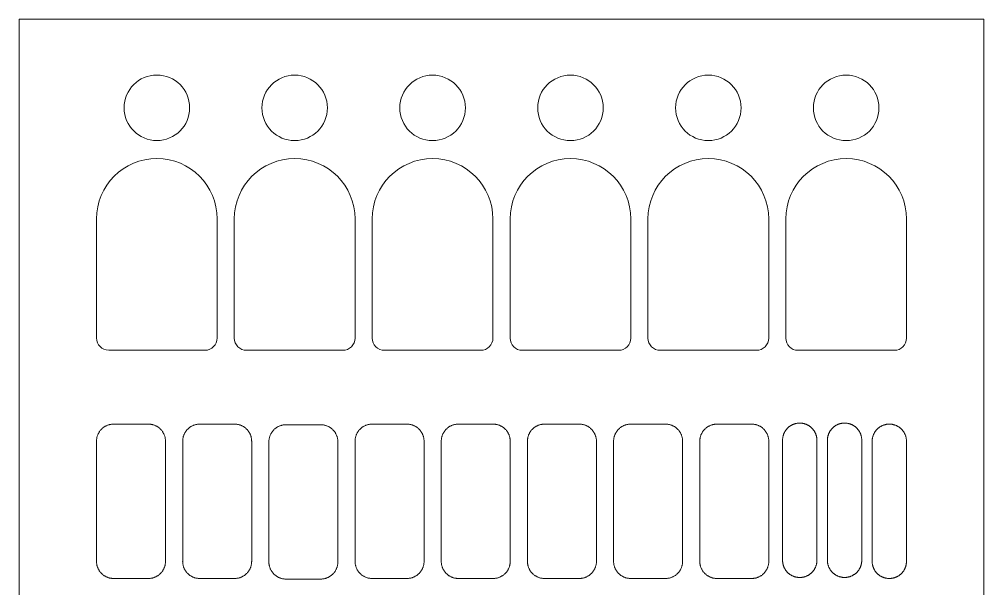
# Model space of a CAD drawing. Header units: metres. Extents: x -2538 to 7610, y -1082 to -498.
# Drawn here: x -1045 to -483, y -852 to -520 of the extents above; entities that cross this region are included whole.
import ezdxf

# ---------------------------------------------------------------- set-up
doc = ezdxf.new("R2010")
doc.units = ezdxf.units.M
doc.linetypes.add('AUSGEZOGEN', pattern=[0])
doc.layers.add('Standard', color=7, linetype='AUSGEZOGEN', lineweight=25)

# ---------------------------------------------------------------- blocks, each defined once
blk = doc.blocks.new('COMPLEXOBJECT_34')
at = {"layer": 'Standard', "color": 7, "linetype": 'AUSGEZOGEN', "lineweight": 13}
for p, q in [((-1000.21, -636.22), (-1000.21, -705.65)), ((-929.88, -636.22), (-929.88, -705.66)), ((-993.06, -712.8), (-937.03, -712.81))]:
    blk.add_line(p, q, dxfattribs=at)
blk.add_circle((-965.05, -571.47), 19.1, dxfattribs=at)
for centre, radius, start, end in [((-965.05, -636.22), 35.17, 0, 180), ((-993.06, -705.65), 7.16, 180, 269.9734), ((-937.04, -705.66), 7.16, 270.0266, 0)]:
    blk.add_arc(centre, radius, start, end, dxfattribs=at)
blk = doc.blocks.new('COMPLEXOBJECT_35')
at = {"layer": 'Standard', "color": 7, "linetype": 'AUSGEZOGEN', "lineweight": 13}
for p, q in [((-919.91, -636.26), (-919.91, -705.69)), ((-849.57, -636.26), (-849.57, -705.7)), ((-912.75, -712.85), (-856.73, -712.86))]:
    blk.add_line(p, q, dxfattribs=at)
blk.add_circle((-884.74, -571.51), 19.1, dxfattribs=at)
for centre, radius, start, end in [((-884.74, -636.26), 35.17, 0, 180), ((-912.75, -705.69), 7.16, 180, 269.9734), ((-856.73, -705.7), 7.16, 270.0266, 0)]:
    blk.add_arc(centre, radius, start, end, dxfattribs=at)
blk = doc.blocks.new('COMPLEXOBJECT_36')
at = {"layer": 'Standard', "color": 7, "linetype": 'AUSGEZOGEN', "lineweight": 13}
for p, q in [((-839.55, -636.26), (-839.55, -705.69)), ((-769.21, -636.26), (-769.21, -705.7)), ((-832.39, -712.85), (-776.37, -712.86))]:
    blk.add_line(p, q, dxfattribs=at)
blk.add_circle((-804.38, -571.51), 19.1, dxfattribs=at)
for centre, radius, start, end in [((-804.38, -636.26), 35.17, 0, 180), ((-832.39, -705.69), 7.16, 180, 269.9734), ((-776.37, -705.7), 7.16, 270.0266, 0)]:
    blk.add_arc(centre, radius, start, end, dxfattribs=at)
blk = doc.blocks.new('COMPLEXOBJECT_37')
at = {"layer": 'Standard', "color": 7, "linetype": 'AUSGEZOGEN', "lineweight": 13}
for p, q in [((-759.19, -636.26), (-759.19, -705.69)), ((-688.86, -636.26), (-688.86, -705.7)), ((-752.04, -712.85), (-696.01, -712.86))]:
    blk.add_line(p, q, dxfattribs=at)
blk.add_circle((-724.02, -571.51), 19.1, dxfattribs=at)
for centre, radius, start, end in [((-724.02, -636.26), 35.17, 0, 180), ((-752.03, -705.69), 7.16, 180, 269.9734), ((-696.01, -705.7), 7.16, 270.0266, 0)]:
    blk.add_arc(centre, radius, start, end, dxfattribs=at)
blk = doc.blocks.new('COMPLEXOBJECT_38')
at = {"layer": 'Standard', "color": 7, "linetype": 'AUSGEZOGEN', "lineweight": 13}
for p, q in [((-678.86, -636.26), (-678.86, -705.69)), ((-608.52, -636.26), (-608.52, -705.7)), ((-671.7, -712.85), (-615.67, -712.86))]:
    blk.add_line(p, q, dxfattribs=at)
blk.add_circle((-643.69, -571.51), 19.1, dxfattribs=at)
for centre, radius, start, end in [((-643.69, -636.26), 35.17, 0, 180), ((-671.7, -705.69), 7.16, 180, 269.9734), ((-615.68, -705.7), 7.16, 270.0266, 0)]:
    blk.add_arc(centre, radius, start, end, dxfattribs=at)
blk = doc.blocks.new('COMPLEXOBJECT_39')
at = {"layer": 'Standard', "color": 7, "linetype": 'AUSGEZOGEN', "lineweight": 13}
for p, q in [((-598.52, -636.26), (-598.52, -705.69)), ((-528.19, -636.26), (-528.19, -705.7)), ((-591.37, -712.85), (-535.34, -712.86))]:
    blk.add_line(p, q, dxfattribs=at)
blk.add_circle((-563.36, -571.51), 19.1, dxfattribs=at)
for centre, radius, start, end in [((-563.36, -636.26), 35.17, 0, 180), ((-591.37, -705.69), 7.16, 180, 269.9734), ((-535.34, -705.7), 7.16, 270.0266, 0)]:
    blk.add_arc(centre, radius, start, end, dxfattribs=at)

msp = doc.modelspace()

# ---------------------------------------------------------------- linework, layer by layer
at = {"layer": 'Standard', "color": 7, "linetype": 'AUSGEZOGEN', "lineweight": 13}
for points in [[(-1045.21, -1081.87), (-483.21, -1081.87), (-483.21, -519.87), (-1045.21, -519.87), (-1045.21, -1081.87)], [(-1000.21, -835.87), (-1000.21, -765.87), (-1000.21, -765.53), (-1000.19, -765.19), (-1000.16, -764.85), (-1000.12, -764.51), (-1000.07, -764.17), (-1000, -763.84), (-999.93, -763.51), (-999.84, -763.18), (-999.74, -762.85), (-999.64, -762.52), (-999.52, -762.2), (-999.38, -761.89), (-999.24, -761.58), (-999.09, -761.27), (-998.93, -760.97), (-998.76, -760.68), (-998.57, -760.39), (-998.38, -760.11), (-998.18, -759.83), (-997.97, -759.56), (-997.75, -759.3), (-997.52, -759.05), (-997.28, -758.8), (-997.04, -758.57), (-996.78, -758.34), (-996.52, -758.12), (-996.26, -757.91), (-995.98, -757.7), (-995.7, -757.51), (-995.41, -757.33), (-995.11, -757.16), (-994.81, -756.99), (-994.51, -756.84), (-994.2, -756.7), (-993.88, -756.57), (-993.56, -756.45), (-993.24, -756.34), (-992.91, -756.24), (-992.58, -756.16), (-992.25, -756.08), (-991.91, -756.02), (-991.57, -755.97), (-991.24, -755.93), (-990.9, -755.9), (-990.55, -755.88), (-990.21, -755.87), (-970.01, -755.87), (-969.67, -755.88), (-969.33, -755.9), (-968.99, -755.93), (-968.65, -755.97), (-968.31, -756.02), (-967.98, -756.08), (-967.65, -756.16), (-967.31, -756.24), (-966.99, -756.34), (-966.66, -756.45), (-966.34, -756.57), (-966.03, -756.7), (-965.72, -756.84), (-965.41, -756.99), (-965.11, -757.16), (-964.82, -757.33), (-964.53, -757.51), (-964.25, -757.7), (-963.97, -757.91), (-963.7, -758.12), (-963.44, -758.34), (-963.19, -758.57), (-962.94, -758.8), (-962.7, -759.05), (-962.48, -759.3), (-962.26, -759.56), (-962.04, -759.83), (-961.84, -760.11), (-961.65, -760.39), (-961.47, -760.68), (-961.3, -760.97), (-961.13, -761.27), (-960.98, -761.58), (-960.84, -761.89), (-960.71, -762.2), (-960.59, -762.52), (-960.48, -762.85), (-960.38, -763.18), (-960.3, -763.51), (-960.22, -763.84), (-960.16, -764.17), (-960.11, -764.51), (-960.07, -764.85), (-960.04, -765.19), (-960.02, -765.53), (-960.01, -765.87), (-960.01, -835.87), (-960.02, -836.21), (-960.04, -836.56), (-960.07, -836.9), (-960.11, -837.24), (-960.16, -837.57), (-960.22, -837.91), (-960.3, -838.24), (-960.38, -838.57), (-960.48, -838.9), (-960.59, -839.22), (-960.71, -839.54), (-960.84, -839.86), (-960.98, -840.17), (-961.13, -840.47), (-961.3, -840.77), (-961.47, -841.07), (-961.65, -841.36), (-961.84, -841.64), (-962.04, -841.92), (-962.26, -842.18), (-962.48, -842.45), (-962.7, -842.7), (-962.94, -842.94), (-963.19, -843.18), (-963.44, -843.41), (-963.7, -843.63), (-963.97, -843.84), (-964.25, -844.04), (-964.53, -844.24), (-964.82, -844.42), (-965.11, -844.59), (-965.41, -844.75), (-965.72, -844.9), (-966.03, -845.05), (-966.34, -845.18), (-966.66, -845.3), (-966.99, -845.4), (-967.31, -845.5), (-967.65, -845.59), (-967.98, -845.66), (-968.31, -845.73), (-968.65, -845.78), (-968.99, -845.82), (-969.33, -845.85), (-969.67, -845.87), (-970.01, -845.87), (-990.21, -845.87), (-990.55, -845.87), (-990.9, -845.85), (-991.24, -845.82), (-991.57, -845.78), (-991.91, -845.73), (-992.25, -845.66), (-992.58, -845.59), (-992.91, -845.5), (-993.24, -845.4), (-993.56, -845.3), (-993.88, -845.18), (-994.2, -845.05), (-994.51, -844.9), (-994.81, -844.75), (-995.11, -844.59), (-995.41, -844.42), (-995.7, -844.24), (-995.98, -844.04), (-996.26, -843.84), (-996.52, -843.63), (-996.78, -843.41), (-997.04, -843.18), (-997.28, -842.94), (-997.52, -842.7), (-997.75, -842.45), (-997.97, -842.18), (-998.18, -841.92), (-998.38, -841.64), (-998.57, -841.36), (-998.76, -841.07), (-998.93, -840.77), (-999.09, -840.47), (-999.24, -840.17), (-999.38, -839.86), (-999.52, -839.54), (-999.64, -839.22), (-999.74, -838.9), (-999.84, -838.57), (-999.93, -838.24), (-1000, -837.91), (-1000.07, -837.57), (-1000.12, -837.24), (-1000.16, -836.9), (-1000.19, -836.56), (-1000.21, -836.21), (-1000.21, -835.87)], [(-949.99, -835.87), (-949.99, -765.87), (-949.98, -765.53), (-949.97, -765.19), (-949.94, -764.85), (-949.9, -764.51), (-949.84, -764.17), (-949.78, -763.84), (-949.71, -763.51), (-949.62, -763.18), (-949.52, -762.85), (-949.41, -762.52), (-949.29, -762.2), (-949.16, -761.89), (-949.02, -761.58), (-948.87, -761.27), (-948.71, -760.97), (-948.53, -760.68), (-948.35, -760.39), (-948.16, -760.11), (-947.96, -759.83), (-947.75, -759.56), (-947.53, -759.3), (-947.3, -759.05), (-947.06, -758.8), (-946.81, -758.57), (-946.56, -758.34), (-946.3, -758.12), (-946.03, -757.91), (-945.76, -757.7), (-945.47, -757.51), (-945.19, -757.33), (-944.89, -757.16), (-944.59, -756.99), (-944.28, -756.84), (-943.97, -756.7), (-943.66, -756.57), (-943.34, -756.45), (-943.01, -756.34), (-942.69, -756.24), (-942.36, -756.16), (-942.02, -756.08), (-941.69, -756.02), (-941.35, -755.97), (-941.01, -755.93), (-940.67, -755.9), (-940.33, -755.88), (-939.99, -755.87), (-919.79, -755.87), (-919.45, -755.88), (-919.11, -755.9), (-918.77, -755.93), (-918.43, -755.97), (-918.09, -756.02), (-917.75, -756.08), (-917.42, -756.16), (-917.09, -756.24), (-916.76, -756.34), (-916.44, -756.45), (-916.12, -756.57), (-915.81, -756.7), (-915.49, -756.84), (-915.19, -756.99), (-914.89, -757.16), (-914.59, -757.33), (-914.3, -757.51), (-914.02, -757.7), (-913.75, -757.91), (-913.48, -758.12), (-913.22, -758.34), (-912.96, -758.57), (-912.72, -758.8), (-912.48, -759.05), (-912.25, -759.3), (-912.03, -759.56), (-911.82, -759.83), (-911.62, -760.11), (-911.43, -760.39), (-911.25, -760.68), (-911.07, -760.97), (-910.91, -761.27), (-910.76, -761.58), (-910.62, -761.89), (-910.49, -762.2), (-910.37, -762.52), (-910.26, -762.85), (-910.16, -763.18), (-910.07, -763.51), (-910, -763.84), (-909.93, -764.17), (-909.88, -764.51), (-909.84, -764.85), (-909.81, -765.19), (-909.8, -765.53), (-909.79, -765.87), (-909.79, -835.87), (-909.8, -836.21), (-909.81, -836.56), (-909.84, -836.9), (-909.88, -837.24), (-909.93, -837.57), (-910, -837.91), (-910.07, -838.24), (-910.16, -838.57), (-910.26, -838.9), (-910.37, -839.22), (-910.49, -839.54), (-910.62, -839.86), (-910.76, -840.17), (-910.91, -840.47), (-911.07, -840.77), (-911.25, -841.07), (-911.43, -841.36), (-911.62, -841.64), (-911.82, -841.92), (-912.03, -842.18), (-912.25, -842.45), (-912.48, -842.7), (-912.72, -842.94), (-912.96, -843.18), (-913.22, -843.41), (-913.48, -843.63), (-913.75, -843.84), (-914.02, -844.04), (-914.3, -844.24), (-914.59, -844.42), (-914.89, -844.59), (-915.19, -844.75), (-915.49, -844.9), (-915.81, -845.05), (-916.12, -845.18), (-916.44, -845.3), (-916.76, -845.4), (-917.09, -845.5), (-917.42, -845.59), (-917.75, -845.66), (-918.09, -845.73), (-918.43, -845.78), (-918.77, -845.82), (-919.11, -845.85), (-919.45, -845.87), (-919.79, -845.87), (-939.99, -845.87), (-940.33, -845.87), (-940.67, -845.85), (-941.01, -845.82), (-941.35, -845.78), (-941.69, -845.73), (-942.02, -845.66), (-942.36, -845.59), (-942.69, -845.5), (-943.01, -845.4), (-943.34, -845.3), (-943.66, -845.18), (-943.97, -845.05), (-944.28, -844.9), (-944.59, -844.75), (-944.89, -844.59), (-945.19, -844.42), (-945.47, -844.24), (-945.76, -844.04), (-946.03, -843.84), (-946.3, -843.63), (-946.56, -843.41), (-946.81, -843.18), (-947.06, -842.94), (-947.3, -842.7), (-947.53, -842.45), (-947.75, -842.18), (-947.96, -841.92), (-948.16, -841.64), (-948.35, -841.36), (-948.53, -841.07), (-948.71, -840.77), (-948.87, -840.47), (-949.02, -840.17), (-949.16, -839.86), (-949.29, -839.54), (-949.41, -839.22), (-949.52, -838.9), (-949.62, -838.57), (-949.71, -838.24), (-949.78, -837.91), (-949.84, -837.57), (-949.9, -837.24), (-949.94, -836.9), (-949.97, -836.56), (-949.98, -836.21), (-949.99, -835.87)], [(-899.77, -836.21), (-899.77, -766.21), (-899.77, -765.87), (-899.75, -765.53), (-899.72, -765.19), (-899.68, -764.85), (-899.63, -764.52), (-899.56, -764.18), (-899.49, -763.85), (-899.4, -763.52), (-899.3, -763.19), (-899.19, -762.87), (-899.07, -762.55), (-898.94, -762.23), (-898.8, -761.92), (-898.65, -761.61), (-898.49, -761.31), (-898.32, -761.02), (-898.13, -760.73), (-897.94, -760.45), (-897.74, -760.17), (-897.53, -759.9), (-897.31, -759.64), (-897.08, -759.39), (-896.84, -759.14), (-896.6, -758.91), (-896.34, -758.68), (-896.08, -758.46), (-895.81, -758.25), (-895.54, -758.05), (-895.26, -757.85), (-894.97, -757.67), (-894.67, -757.5), (-894.37, -757.34), (-894.07, -757.18), (-893.76, -757.04), (-893.44, -756.91), (-893.12, -756.79), (-892.8, -756.68), (-892.47, -756.59), (-892.14, -756.5), (-891.81, -756.42), (-891.47, -756.36), (-891.13, -756.31), (-890.79, -756.27), (-890.45, -756.24), (-890.11, -756.22), (-889.77, -756.21), (-869.57, -756.21), (-869.23, -756.22), (-868.89, -756.24), (-868.55, -756.27), (-868.21, -756.31), (-867.87, -756.36), (-867.54, -756.42), (-867.2, -756.5), (-866.87, -756.59), (-866.55, -756.68), (-866.22, -756.79), (-865.9, -756.91), (-865.59, -757.04), (-865.28, -757.18), (-864.97, -757.34), (-864.67, -757.5), (-864.38, -757.67), (-864.09, -757.85), (-863.81, -758.05), (-863.53, -758.25), (-863.26, -758.46), (-863, -758.68), (-862.75, -758.91), (-862.5, -759.14), (-862.26, -759.39), (-862.03, -759.64), (-861.81, -759.9), (-861.6, -760.17), (-861.4, -760.45), (-861.21, -760.73), (-861.03, -761.02), (-860.86, -761.31), (-860.69, -761.61), (-860.54, -761.92), (-860.4, -762.23), (-860.27, -762.55), (-860.15, -762.87), (-860.04, -763.19), (-859.94, -763.52), (-859.86, -763.85), (-859.78, -764.18), (-859.72, -764.52), (-859.67, -764.85), (-859.62, -765.19), (-859.6, -765.53), (-859.58, -765.87), (-859.57, -766.21), (-859.57, -836.21), (-859.58, -836.56), (-859.6, -836.9), (-859.62, -837.24), (-859.67, -837.58), (-859.72, -837.91), (-859.78, -838.25), (-859.86, -838.58), (-859.94, -838.91), (-860.04, -839.24), (-860.15, -839.56), (-860.27, -839.88), (-860.4, -840.2), (-860.54, -840.51), (-860.69, -840.82), (-860.86, -841.12), (-861.03, -841.41), (-861.21, -841.7), (-861.4, -841.98), (-861.6, -842.26), (-861.81, -842.53), (-862.03, -842.79), (-862.26, -843.04), (-862.5, -843.29), (-862.75, -843.52), (-863, -843.75), (-863.26, -843.97), (-863.53, -844.18), (-863.81, -844.38), (-864.09, -844.58), (-864.38, -844.76), (-864.67, -844.93), (-864.97, -845.09), (-865.28, -845.25), (-865.59, -845.39), (-865.9, -845.52), (-866.22, -845.64), (-866.55, -845.75), (-866.87, -845.84), (-867.2, -845.93), (-867.54, -846.01), (-867.87, -846.07), (-868.21, -846.12), (-868.55, -846.16), (-868.89, -846.19), (-869.23, -846.21), (-869.57, -846.21), (-889.77, -846.21), (-890.11, -846.21), (-890.45, -846.19), (-890.79, -846.16), (-891.13, -846.12), (-891.47, -846.07), (-891.81, -846.01), (-892.14, -845.93), (-892.47, -845.84), (-892.8, -845.75), (-893.12, -845.64), (-893.44, -845.52), (-893.76, -845.39), (-894.07, -845.25), (-894.37, -845.09), (-894.67, -844.93), (-894.97, -844.76), (-895.26, -844.58), (-895.54, -844.38), (-895.81, -844.18), (-896.08, -843.97), (-896.34, -843.75), (-896.6, -843.52), (-896.84, -843.29), (-897.08, -843.04), (-897.31, -842.79), (-897.53, -842.53), (-897.74, -842.26), (-897.94, -841.98), (-898.13, -841.7), (-898.32, -841.41), (-898.49, -841.12), (-898.65, -840.82), (-898.8, -840.51), (-898.94, -840.2), (-899.07, -839.88), (-899.19, -839.56), (-899.3, -839.24), (-899.4, -838.91), (-899.49, -838.58), (-899.56, -838.25), (-899.63, -837.91), (-899.68, -837.58), (-899.72, -837.24), (-899.75, -836.9), (-899.77, -836.56), (-899.77, -836.21)], [(-849.55, -835.87), (-849.55, -765.87), (-849.54, -765.53), (-849.53, -765.19), (-849.5, -764.85), (-849.46, -764.51), (-849.4, -764.17), (-849.34, -763.84), (-849.26, -763.51), (-849.18, -763.18), (-849.08, -762.85), (-848.97, -762.52), (-848.85, -762.2), (-848.72, -761.89), (-848.58, -761.58), (-848.43, -761.27), (-848.27, -760.97), (-848.09, -760.68), (-847.91, -760.39), (-847.72, -760.11), (-847.52, -759.83), (-847.31, -759.56), (-847.09, -759.3), (-846.86, -759.05), (-846.62, -758.8), (-846.37, -758.57), (-846.12, -758.34), (-845.86, -758.12), (-845.59, -757.91), (-845.32, -757.7), (-845.03, -757.51), (-844.74, -757.33), (-844.45, -757.16), (-844.15, -756.99), (-843.84, -756.84), (-843.53, -756.7), (-843.22, -756.57), (-842.9, -756.45), (-842.57, -756.34), (-842.25, -756.24), (-841.92, -756.16), (-841.58, -756.08), (-841.25, -756.02), (-840.91, -755.97), (-840.57, -755.93), (-840.23, -755.9), (-839.89, -755.88), (-839.55, -755.87), (-819.35, -755.87), (-819.01, -755.88), (-818.67, -755.9), (-818.33, -755.93), (-817.99, -755.97), (-817.65, -756.02), (-817.31, -756.08), (-816.98, -756.16), (-816.65, -756.24), (-816.32, -756.34), (-816, -756.45), (-815.68, -756.57), (-815.36, -756.7), (-815.05, -756.84), (-814.75, -756.99), (-814.45, -757.16), (-814.15, -757.33), (-813.86, -757.51), (-813.58, -757.7), (-813.31, -757.91), (-813.04, -758.12), (-812.78, -758.34), (-812.52, -758.57), (-812.28, -758.8), (-812.04, -759.05), (-811.81, -759.3), (-811.59, -759.56), (-811.38, -759.83), (-811.18, -760.11), (-810.99, -760.39), (-810.8, -760.68), (-810.63, -760.97), (-810.47, -761.27), (-810.32, -761.58), (-810.18, -761.89), (-810.05, -762.2), (-809.93, -762.52), (-809.82, -762.85), (-809.72, -763.18), (-809.63, -763.51), (-809.56, -763.84), (-809.49, -764.17), (-809.44, -764.51), (-809.4, -764.85), (-809.37, -765.19), (-809.35, -765.53), (-809.35, -765.87), (-809.35, -835.87), (-809.35, -836.21), (-809.37, -836.56), (-809.4, -836.9), (-809.44, -837.24), (-809.49, -837.57), (-809.56, -837.91), (-809.63, -838.24), (-809.72, -838.57), (-809.82, -838.9), (-809.93, -839.22), (-810.05, -839.54), (-810.18, -839.86), (-810.32, -840.17), (-810.47, -840.47), (-810.63, -840.77), (-810.8, -841.07), (-810.99, -841.36), (-811.18, -841.64), (-811.38, -841.92), (-811.59, -842.18), (-811.81, -842.45), (-812.04, -842.7), (-812.28, -842.94), (-812.52, -843.18), (-812.78, -843.41), (-813.04, -843.63), (-813.31, -843.84), (-813.58, -844.04), (-813.86, -844.24), (-814.15, -844.42), (-814.45, -844.59), (-814.75, -844.75), (-815.05, -844.9), (-815.36, -845.05), (-815.68, -845.18), (-816, -845.3), (-816.32, -845.4), (-816.65, -845.5), (-816.98, -845.59), (-817.31, -845.66), (-817.65, -845.73), (-817.99, -845.78), (-818.33, -845.82), (-818.67, -845.85), (-819.01, -845.87), (-819.35, -845.87), (-839.55, -845.87), (-839.89, -845.87), (-840.23, -845.85), (-840.57, -845.82), (-840.91, -845.78), (-841.25, -845.73), (-841.58, -845.66), (-841.92, -845.59), (-842.25, -845.5), (-842.57, -845.4), (-842.9, -845.3), (-843.22, -845.18), (-843.53, -845.05), (-843.84, -844.9), (-844.15, -844.75), (-844.45, -844.59), (-844.74, -844.42), (-845.03, -844.24), (-845.32, -844.04), (-845.59, -843.84), (-845.86, -843.63), (-846.12, -843.41), (-846.37, -843.18), (-846.62, -842.94), (-846.86, -842.7), (-847.09, -842.45), (-847.31, -842.18), (-847.52, -841.92), (-847.72, -841.64), (-847.91, -841.36), (-848.09, -841.07), (-848.27, -840.77), (-848.43, -840.47), (-848.58, -840.17), (-848.72, -839.86), (-848.85, -839.54), (-848.97, -839.22), (-849.08, -838.9), (-849.18, -838.57), (-849.26, -838.24), (-849.34, -837.91), (-849.4, -837.57), (-849.46, -837.24), (-849.5, -836.9), (-849.53, -836.56), (-849.54, -836.21), (-849.55, -835.87)], [(-799.33, -835.87), (-799.33, -765.87), (-799.32, -765.53), (-799.3, -765.19), (-799.27, -764.85), (-799.23, -764.51), (-799.18, -764.17), (-799.12, -763.84), (-799.04, -763.51), (-798.95, -763.18), (-798.86, -762.85), (-798.75, -762.52), (-798.63, -762.2), (-798.5, -761.89), (-798.36, -761.58), (-798.2, -761.27), (-798.04, -760.97), (-797.87, -760.68), (-797.69, -760.39), (-797.49, -760.11), (-797.29, -759.83), (-797.08, -759.56), (-796.86, -759.3), (-796.63, -759.05), (-796.4, -758.8), (-796.15, -758.57), (-795.9, -758.34), (-795.64, -758.12), (-795.37, -757.91), (-795.09, -757.7), (-794.81, -757.51), (-794.52, -757.33), (-794.23, -757.16), (-793.93, -756.99), (-793.62, -756.84), (-793.31, -756.7), (-792.99, -756.57), (-792.67, -756.45), (-792.35, -756.34), (-792.02, -756.24), (-791.69, -756.16), (-791.36, -756.08), (-791.02, -756.02), (-790.69, -755.97), (-790.35, -755.93), (-790.01, -755.9), (-789.67, -755.88), (-789.33, -755.87), (-769.13, -755.87), (-768.78, -755.88), (-768.44, -755.9), (-768.1, -755.93), (-767.76, -755.97), (-767.43, -756.02), (-767.09, -756.08), (-766.76, -756.16), (-766.43, -756.24), (-766.1, -756.34), (-765.78, -756.45), (-765.46, -756.57), (-765.14, -756.7), (-764.83, -756.84), (-764.52, -756.99), (-764.22, -757.16), (-763.93, -757.33), (-763.64, -757.51), (-763.36, -757.7), (-763.08, -757.91), (-762.81, -758.12), (-762.55, -758.34), (-762.3, -758.57), (-762.05, -758.8), (-761.82, -759.05), (-761.59, -759.3), (-761.37, -759.56), (-761.16, -759.83), (-760.96, -760.11), (-760.76, -760.39), (-760.58, -760.68), (-760.41, -760.97), (-760.25, -761.27), (-760.09, -761.58), (-759.95, -761.89), (-759.82, -762.2), (-759.7, -762.52), (-759.59, -762.85), (-759.5, -763.18), (-759.41, -763.51), (-759.33, -763.84), (-759.27, -764.17), (-759.22, -764.51), (-759.18, -764.85), (-759.15, -765.19), (-759.13, -765.53), (-759.13, -765.87), (-759.13, -835.87), (-759.13, -836.21), (-759.15, -836.56), (-759.18, -836.9), (-759.22, -837.24), (-759.27, -837.57), (-759.33, -837.91), (-759.41, -838.24), (-759.5, -838.57), (-759.59, -838.9), (-759.7, -839.22), (-759.82, -839.54), (-759.95, -839.86), (-760.09, -840.17), (-760.25, -840.47), (-760.41, -840.77), (-760.58, -841.07), (-760.76, -841.36), (-760.96, -841.64), (-761.16, -841.92), (-761.37, -842.18), (-761.59, -842.45), (-761.82, -842.7), (-762.05, -842.94), (-762.3, -843.18), (-762.55, -843.41), (-762.81, -843.63), (-763.08, -843.84), (-763.36, -844.04), (-763.64, -844.24), (-763.93, -844.42), (-764.22, -844.59), (-764.52, -844.75), (-764.83, -844.9), (-765.14, -845.05), (-765.46, -845.18), (-765.78, -845.3), (-766.1, -845.4), (-766.43, -845.5), (-766.76, -845.59), (-767.09, -845.66), (-767.43, -845.73), (-767.76, -845.78), (-768.1, -845.82), (-768.44, -845.85), (-768.78, -845.87), (-769.13, -845.87), (-789.33, -845.87), (-789.67, -845.87), (-790.01, -845.85), (-790.35, -845.82), (-790.69, -845.78), (-791.02, -845.73), (-791.36, -845.66), (-791.69, -845.59), (-792.02, -845.5), (-792.35, -845.4), (-792.67, -845.3), (-792.99, -845.18), (-793.31, -845.05), (-793.62, -844.9), (-793.93, -844.75), (-794.23, -844.59), (-794.52, -844.42), (-794.81, -844.24), (-795.09, -844.04), (-795.37, -843.84), (-795.64, -843.63), (-795.9, -843.41), (-796.15, -843.18), (-796.4, -842.94), (-796.63, -842.7), (-796.86, -842.45), (-797.08, -842.18), (-797.29, -841.92), (-797.49, -841.64), (-797.69, -841.36), (-797.87, -841.07), (-798.04, -840.77), (-798.2, -840.47), (-798.36, -840.17), (-798.5, -839.86), (-798.63, -839.54), (-798.75, -839.22), (-798.86, -838.9), (-798.95, -838.57), (-799.04, -838.24), (-799.12, -837.91), (-799.18, -837.57), (-799.23, -837.24), (-799.27, -836.9), (-799.3, -836.56), (-799.32, -836.21), (-799.33, -835.87)], [(-749.1, -835.87), (-749.1, -765.87), (-749.1, -765.53), (-749.08, -765.19), (-749.05, -764.85), (-749.01, -764.51), (-748.96, -764.17), (-748.89, -763.84), (-748.82, -763.51), (-748.73, -763.18), (-748.63, -762.85), (-748.52, -762.52), (-748.4, -762.2), (-748.27, -761.89), (-748.13, -761.58), (-747.98, -761.27), (-747.82, -760.97), (-747.65, -760.68), (-747.46, -760.39), (-747.27, -760.11), (-747.07, -759.83), (-746.86, -759.56), (-746.64, -759.3), (-746.41, -759.05), (-746.17, -758.8), (-745.93, -758.57), (-745.67, -758.34), (-745.41, -758.12), (-745.14, -757.91), (-744.87, -757.7), (-744.59, -757.51), (-744.3, -757.33), (-744, -757.16), (-743.7, -756.99), (-743.4, -756.84), (-743.09, -756.7), (-742.77, -756.57), (-742.45, -756.45), (-742.13, -756.34), (-741.8, -756.24), (-741.47, -756.16), (-741.14, -756.08), (-740.8, -756.02), (-740.46, -755.97), (-740.12, -755.93), (-739.78, -755.9), (-739.44, -755.88), (-739.1, -755.87), (-718.9, -755.87), (-718.56, -755.88), (-718.22, -755.9), (-717.88, -755.93), (-717.54, -755.97), (-717.2, -756.02), (-716.87, -756.08), (-716.53, -756.16), (-716.2, -756.24), (-715.88, -756.34), (-715.55, -756.45), (-715.23, -756.57), (-714.92, -756.7), (-714.61, -756.84), (-714.3, -756.99), (-714, -757.16), (-713.71, -757.33), (-713.42, -757.51), (-713.14, -757.7), (-712.86, -757.91), (-712.59, -758.12), (-712.33, -758.34), (-712.08, -758.57), (-711.83, -758.8), (-711.59, -759.05), (-711.36, -759.3), (-711.14, -759.56), (-710.93, -759.83), (-710.73, -760.11), (-710.54, -760.39), (-710.36, -760.68), (-710.19, -760.97), (-710.02, -761.27), (-709.87, -761.58), (-709.73, -761.89), (-709.6, -762.2), (-709.48, -762.52), (-709.37, -762.85), (-709.27, -763.18), (-709.19, -763.51), (-709.11, -763.84), (-709.05, -764.17), (-709, -764.51), (-708.95, -764.85), (-708.93, -765.19), (-708.91, -765.53), (-708.9, -765.87), (-708.9, -835.87), (-708.91, -836.21), (-708.93, -836.56), (-708.95, -836.9), (-709, -837.24), (-709.05, -837.57), (-709.11, -837.91), (-709.19, -838.24), (-709.27, -838.57), (-709.37, -838.9), (-709.48, -839.22), (-709.6, -839.54), (-709.73, -839.86), (-709.87, -840.17), (-710.02, -840.47), (-710.19, -840.77), (-710.36, -841.07), (-710.54, -841.36), (-710.73, -841.64), (-710.93, -841.92), (-711.14, -842.18), (-711.36, -842.45), (-711.59, -842.7), (-711.83, -842.94), (-712.08, -843.18), (-712.33, -843.41), (-712.59, -843.63), (-712.86, -843.84), (-713.14, -844.04), (-713.42, -844.24), (-713.71, -844.42), (-714, -844.59), (-714.3, -844.75), (-714.61, -844.9), (-714.92, -845.05), (-715.23, -845.18), (-715.55, -845.3), (-715.88, -845.4), (-716.2, -845.5), (-716.53, -845.59), (-716.87, -845.66), (-717.2, -845.73), (-717.54, -845.78), (-717.88, -845.82), (-718.22, -845.85), (-718.56, -845.87), (-718.9, -845.87), (-739.1, -845.87), (-739.44, -845.87), (-739.78, -845.85), (-740.12, -845.82), (-740.46, -845.78), (-740.8, -845.73), (-741.14, -845.66), (-741.47, -845.59), (-741.8, -845.5), (-742.13, -845.4), (-742.45, -845.3), (-742.77, -845.18), (-743.09, -845.05), (-743.4, -844.9), (-743.7, -844.75), (-744, -844.59), (-744.3, -844.42), (-744.59, -844.24), (-744.87, -844.04), (-745.14, -843.84), (-745.41, -843.63), (-745.67, -843.41), (-745.93, -843.18), (-746.17, -842.94), (-746.41, -842.7), (-746.64, -842.45), (-746.86, -842.18), (-747.07, -841.92), (-747.27, -841.64), (-747.46, -841.36), (-747.65, -841.07), (-747.82, -840.77), (-747.98, -840.47), (-748.13, -840.17), (-748.27, -839.86), (-748.4, -839.54), (-748.52, -839.22), (-748.63, -838.9), (-748.73, -838.57), (-748.82, -838.24), (-748.89, -837.91), (-748.96, -837.57), (-749.01, -837.24), (-749.05, -836.9), (-749.08, -836.56), (-749.1, -836.21), (-749.1, -835.87)], [(-698.88, -835.87), (-698.88, -765.87), (-698.87, -765.53), (-698.86, -765.19), (-698.83, -764.85), (-698.79, -764.51), (-698.73, -764.17), (-698.67, -763.84), (-698.59, -763.51), (-698.51, -763.18), (-698.41, -762.85), (-698.3, -762.52), (-698.18, -762.2), (-698.05, -761.89), (-697.91, -761.58), (-697.76, -761.27), (-697.6, -760.97), (-697.42, -760.68), (-697.24, -760.39), (-697.05, -760.11), (-696.85, -759.83), (-696.64, -759.56), (-696.42, -759.3), (-696.19, -759.05), (-695.95, -758.8), (-695.7, -758.57), (-695.45, -758.34), (-695.19, -758.12), (-694.92, -757.91), (-694.65, -757.7), (-694.36, -757.51), (-694.07, -757.33), (-693.78, -757.16), (-693.48, -756.99), (-693.17, -756.84), (-692.86, -756.7), (-692.55, -756.57), (-692.23, -756.45), (-691.9, -756.34), (-691.58, -756.24), (-691.25, -756.16), (-690.91, -756.08), (-690.58, -756.02), (-690.24, -755.97), (-689.9, -755.93), (-689.56, -755.9), (-689.22, -755.88), (-688.88, -755.87), (-668.68, -755.87), (-668.34, -755.88), (-668, -755.9), (-667.66, -755.93), (-667.32, -755.97), (-666.98, -756.02), (-666.64, -756.08), (-666.31, -756.16), (-665.98, -756.24), (-665.65, -756.34), (-665.33, -756.45), (-665.01, -756.57), (-664.69, -756.7), (-664.38, -756.84), (-664.08, -756.99), (-663.78, -757.16), (-663.48, -757.33), (-663.19, -757.51), (-662.91, -757.7), (-662.64, -757.91), (-662.37, -758.12), (-662.11, -758.34), (-661.85, -758.57), (-661.61, -758.8), (-661.37, -759.05), (-661.14, -759.3), (-660.92, -759.56), (-660.71, -759.83), (-660.51, -760.11), (-660.32, -760.39), (-660.13, -760.68), (-659.96, -760.97), (-659.8, -761.27), (-659.65, -761.58), (-659.51, -761.89), (-659.38, -762.2), (-659.26, -762.52), (-659.15, -762.85), (-659.05, -763.18), (-658.96, -763.51), (-658.89, -763.84), (-658.82, -764.17), (-658.77, -764.51), (-658.73, -764.85), (-658.7, -765.19), (-658.68, -765.53), (-658.68, -765.87), (-658.68, -835.87), (-658.68, -836.21), (-658.7, -836.56), (-658.73, -836.9), (-658.77, -837.24), (-658.82, -837.57), (-658.89, -837.91), (-658.96, -838.24), (-659.05, -838.57), (-659.15, -838.9), (-659.26, -839.22), (-659.38, -839.54), (-659.51, -839.86), (-659.65, -840.17), (-659.8, -840.47), (-659.96, -840.77), (-660.13, -841.07), (-660.32, -841.36), (-660.51, -841.64), (-660.71, -841.92), (-660.92, -842.18), (-661.14, -842.45), (-661.37, -842.7), (-661.61, -842.94), (-661.85, -843.18), (-662.11, -843.41), (-662.37, -843.63), (-662.64, -843.84), (-662.91, -844.04), (-663.19, -844.24), (-663.48, -844.42), (-663.78, -844.59), (-664.08, -844.75), (-664.38, -844.9), (-664.69, -845.05), (-665.01, -845.18), (-665.33, -845.3), (-665.65, -845.4), (-665.98, -845.5), (-666.31, -845.59), (-666.64, -845.66), (-666.98, -845.73), (-667.32, -845.78), (-667.66, -845.82), (-668, -845.85), (-668.34, -845.87), (-668.68, -845.87), (-688.88, -845.87), (-689.22, -845.87), (-689.56, -845.85), (-689.9, -845.82), (-690.24, -845.78), (-690.58, -845.73), (-690.91, -845.66), (-691.25, -845.59), (-691.58, -845.5), (-691.9, -845.4), (-692.23, -845.3), (-692.55, -845.18), (-692.86, -845.05), (-693.17, -844.9), (-693.48, -844.75), (-693.78, -844.59), (-694.07, -844.42), (-694.36, -844.24), (-694.65, -844.04), (-694.92, -843.84), (-695.19, -843.63), (-695.45, -843.41), (-695.7, -843.18), (-695.95, -842.94), (-696.19, -842.7), (-696.42, -842.45), (-696.64, -842.18), (-696.85, -841.92), (-697.05, -841.64), (-697.24, -841.36), (-697.42, -841.07), (-697.6, -840.77), (-697.76, -840.47), (-697.91, -840.17), (-698.05, -839.86), (-698.18, -839.54), (-698.3, -839.22), (-698.41, -838.9), (-698.51, -838.57), (-698.59, -838.24), (-698.67, -837.91), (-698.73, -837.57), (-698.79, -837.24), (-698.83, -836.9), (-698.86, -836.56), (-698.87, -836.21), (-698.88, -835.87)], [(-648.66, -835.87), (-648.66, -765.87), (-648.65, -765.53), (-648.63, -765.19), (-648.6, -764.85), (-648.56, -764.51), (-648.51, -764.17), (-648.45, -763.84), (-648.37, -763.51), (-648.28, -763.18), (-648.19, -762.85), (-648.08, -762.52), (-647.96, -762.2), (-647.83, -761.89), (-647.69, -761.58), (-647.53, -761.27), (-647.37, -760.97), (-647.2, -760.68), (-647.02, -760.39), (-646.83, -760.11), (-646.62, -759.83), (-646.41, -759.56), (-646.19, -759.3), (-645.96, -759.05), (-645.73, -758.8), (-645.48, -758.57), (-645.23, -758.34), (-644.97, -758.12), (-644.7, -757.91), (-644.42, -757.7), (-644.14, -757.51), (-643.85, -757.33), (-643.56, -757.16), (-643.26, -756.99), (-642.95, -756.84), (-642.64, -756.7), (-642.32, -756.57), (-642, -756.45), (-641.68, -756.34), (-641.35, -756.24), (-641.02, -756.16), (-640.69, -756.08), (-640.35, -756.02), (-640.02, -755.97), (-639.68, -755.93), (-639.34, -755.9), (-639, -755.88), (-638.66, -755.87), (-618.46, -755.87), (-618.11, -755.88), (-617.77, -755.9), (-617.43, -755.93), (-617.09, -755.97), (-616.76, -756.02), (-616.42, -756.08), (-616.09, -756.16), (-615.76, -756.24), (-615.43, -756.34), (-615.11, -756.45), (-614.79, -756.57), (-614.47, -756.7), (-614.16, -756.84), (-613.85, -756.99), (-613.55, -757.16), (-613.26, -757.33), (-612.97, -757.51), (-612.69, -757.7), (-612.41, -757.91), (-612.14, -758.12), (-611.88, -758.34), (-611.63, -758.57), (-611.38, -758.8), (-611.15, -759.05), (-610.92, -759.3), (-610.7, -759.56), (-610.49, -759.83), (-610.29, -760.11), (-610.09, -760.39), (-609.91, -760.68), (-609.74, -760.97), (-609.58, -761.27), (-609.42, -761.58), (-609.28, -761.89), (-609.15, -762.2), (-609.03, -762.52), (-608.92, -762.85), (-608.83, -763.18), (-608.74, -763.51), (-608.66, -763.84), (-608.6, -764.17), (-608.55, -764.51), (-608.51, -764.85), (-608.48, -765.19), (-608.46, -765.53), (-608.46, -765.87), (-608.46, -835.87), (-608.46, -836.21), (-608.48, -836.56), (-608.51, -836.9), (-608.55, -837.24), (-608.6, -837.57), (-608.66, -837.91), (-608.74, -838.24), (-608.83, -838.57), (-608.92, -838.9), (-609.03, -839.22), (-609.15, -839.54), (-609.28, -839.86), (-609.42, -840.17), (-609.58, -840.47), (-609.74, -840.77), (-609.91, -841.07), (-610.09, -841.36), (-610.29, -841.64), (-610.49, -841.92), (-610.7, -842.18), (-610.92, -842.45), (-611.15, -842.7), (-611.38, -842.94), (-611.63, -843.18), (-611.88, -843.41), (-612.14, -843.63), (-612.41, -843.84), (-612.69, -844.04), (-612.97, -844.24), (-613.26, -844.42), (-613.55, -844.59), (-613.85, -844.75), (-614.16, -844.9), (-614.47, -845.05), (-614.79, -845.18), (-615.11, -845.3), (-615.43, -845.4), (-615.76, -845.5), (-616.09, -845.59), (-616.42, -845.66), (-616.76, -845.73), (-617.09, -845.78), (-617.43, -845.82), (-617.77, -845.85), (-618.11, -845.87), (-618.46, -845.87), (-638.66, -845.87), (-639, -845.87), (-639.34, -845.85), (-639.68, -845.82), (-640.02, -845.78), (-640.35, -845.73), (-640.69, -845.66), (-641.02, -845.59), (-641.35, -845.5), (-641.68, -845.4), (-642, -845.3), (-642.32, -845.18), (-642.64, -845.05), (-642.95, -844.9), (-643.26, -844.75), (-643.56, -844.59), (-643.85, -844.42), (-644.14, -844.24), (-644.42, -844.04), (-644.7, -843.84), (-644.97, -843.63), (-645.23, -843.41), (-645.48, -843.18), (-645.73, -842.94), (-645.96, -842.7), (-646.19, -842.45), (-646.41, -842.18), (-646.62, -841.92), (-646.83, -841.64), (-647.02, -841.36), (-647.2, -841.07), (-647.37, -840.77), (-647.53, -840.47), (-647.69, -840.17), (-647.83, -839.86), (-647.96, -839.54), (-648.08, -839.22), (-648.19, -838.9), (-648.28, -838.57), (-648.37, -838.24), (-648.45, -837.91), (-648.51, -837.57), (-648.56, -837.24), (-648.6, -836.9), (-648.63, -836.56), (-648.65, -836.21), (-648.66, -835.87)], [(-600.42, -835.28), (-600.42, -765.28), (-600.42, -765.06), (-600.41, -764.83), (-600.4, -764.61), (-600.38, -764.38), (-600.35, -764.15), (-600.33, -763.92), (-600.29, -763.69), (-600.25, -763.46), (-600.21, -763.23), (-600.15, -762.99), (-600.1, -762.76), (-600.03, -762.53), (-599.96, -762.29), (-599.89, -762.06), (-599.8, -761.83), (-599.72, -761.6), (-599.62, -761.37), (-599.52, -761.14), (-599.41, -760.91), (-599.3, -760.69), (-599.18, -760.46), (-599.06, -760.24), (-598.93, -760.02), (-598.79, -759.81), (-598.65, -759.59), (-598.5, -759.38), (-598.34, -759.18), (-598.18, -758.98), (-598.02, -758.78), (-597.85, -758.58), (-597.67, -758.39), (-597.49, -758.21), (-597.3, -758.03), (-597.11, -757.85), (-596.92, -757.68), (-596.72, -757.52), (-596.52, -757.36), (-596.31, -757.2), (-596.1, -757.05), (-595.89, -756.91), (-595.67, -756.77), (-595.46, -756.64), (-595.24, -756.52), (-595.01, -756.4), (-594.79, -756.28), (-594.56, -756.18), (-594.33, -756.08), (-594.1, -755.98), (-593.87, -755.89), (-593.64, -755.81), (-593.4, -755.74), (-593.17, -755.67), (-592.94, -755.6), (-592.7, -755.54), (-592.47, -755.49), (-592.24, -755.45), (-592.01, -755.41), (-591.78, -755.37), (-591.55, -755.34), (-591.32, -755.32), (-591.09, -755.3), (-590.86, -755.29), (-590.64, -755.28), (-590.42, -755.28), (-590.2, -755.28), (-589.97, -755.29), (-589.75, -755.3), (-589.52, -755.32), (-589.29, -755.34), (-589.06, -755.37), (-588.83, -755.41), (-588.6, -755.45), (-588.37, -755.49), (-588.13, -755.54), (-587.9, -755.6), (-587.67, -755.67), (-587.43, -755.74), (-587.2, -755.81), (-586.97, -755.89), (-586.74, -755.98), (-586.51, -756.08), (-586.28, -756.18), (-586.05, -756.28), (-585.83, -756.4), (-585.6, -756.52), (-585.38, -756.64), (-585.16, -756.77), (-584.95, -756.91), (-584.73, -757.05), (-584.52, -757.2), (-584.32, -757.36), (-584.12, -757.52), (-583.92, -757.68), (-583.72, -757.85), (-583.53, -758.03), (-583.35, -758.21), (-583.17, -758.39), (-582.99, -758.58), (-582.82, -758.78), (-582.66, -758.98), (-582.5, -759.18), (-582.34, -759.38), (-582.19, -759.59), (-582.05, -759.81), (-581.91, -760.02), (-581.78, -760.24), (-581.66, -760.46), (-581.54, -760.69), (-581.42, -760.91), (-581.32, -761.14), (-581.22, -761.37), (-581.12, -761.6), (-581.03, -761.83), (-580.95, -762.06), (-580.87, -762.29), (-580.8, -762.53), (-580.74, -762.76), (-580.68, -762.99), (-580.63, -763.23), (-580.59, -763.46), (-580.55, -763.69), (-580.51, -763.92), (-580.48, -764.15), (-580.46, -764.38), (-580.44, -764.61), (-580.43, -764.83), (-580.42, -765.06), (-580.42, -765.28), (-580.42, -835.28), (-580.42, -835.5), (-580.43, -835.73), (-580.44, -835.95), (-580.46, -836.18), (-580.48, -836.41), (-580.51, -836.64), (-580.55, -836.87), (-580.59, -837.1), (-580.63, -837.33), (-580.68, -837.56), (-580.74, -837.8), (-580.8, -838.03), (-580.87, -838.26), (-580.95, -838.5), (-581.03, -838.73), (-581.12, -838.96), (-581.22, -839.19), (-581.32, -839.42), (-581.42, -839.65), (-581.54, -839.87), (-581.66, -840.1), (-581.78, -840.32), (-581.91, -840.54), (-582.05, -840.75), (-582.19, -840.96), (-582.34, -841.17), (-582.5, -841.38), (-582.66, -841.58), (-582.82, -841.78), (-582.99, -841.98), (-583.17, -842.17), (-583.35, -842.35), (-583.53, -842.53), (-583.72, -842.71), (-583.92, -842.88), (-584.12, -843.04), (-584.32, -843.2), (-584.52, -843.36), (-584.73, -843.51), (-584.95, -843.65), (-585.16, -843.79), (-585.38, -843.92), (-585.6, -844.04), (-585.83, -844.16), (-586.05, -844.28), (-586.28, -844.38), (-586.51, -844.48), (-586.74, -844.58), (-586.97, -844.67), (-587.2, -844.75), (-587.43, -844.82), (-587.67, -844.89), (-587.9, -844.96), (-588.13, -845.01), (-588.37, -845.07), (-588.6, -845.11), (-588.83, -845.15), (-589.06, -845.19), (-589.29, -845.22), (-589.52, -845.24), (-589.75, -845.26), (-589.97, -845.27), (-590.2, -845.28), (-590.42, -845.28), (-590.64, -845.28), (-590.86, -845.27), (-591.09, -845.26), (-591.32, -845.24), (-591.55, -845.22), (-591.78, -845.19), (-592.01, -845.15), (-592.24, -845.11), (-592.47, -845.07), (-592.7, -845.01), (-592.94, -844.96), (-593.17, -844.89), (-593.4, -844.82), (-593.64, -844.75), (-593.87, -844.67), (-594.1, -844.58), (-594.33, -844.48), (-594.56, -844.38), (-594.79, -844.28), (-595.01, -844.16), (-595.24, -844.04), (-595.46, -843.92), (-595.67, -843.79), (-595.89, -843.65), (-596.1, -843.51), (-596.31, -843.36), (-596.52, -843.2), (-596.72, -843.04), (-596.92, -842.88), (-597.11, -842.71), (-597.3, -842.53), (-597.49, -842.35), (-597.67, -842.17), (-597.85, -841.98), (-598.02, -841.78), (-598.18, -841.58), (-598.34, -841.38), (-598.5, -841.17), (-598.65, -840.96), (-598.79, -840.75), (-598.93, -840.54), (-599.06, -840.32), (-599.18, -840.1), (-599.3, -839.87), (-599.41, -839.65), (-599.52, -839.42), (-599.62, -839.19), (-599.72, -838.96), (-599.8, -838.73), (-599.89, -838.5), (-599.96, -838.26), (-600.03, -838.03), (-600.1, -837.8), (-600.15, -837.56), (-600.21, -837.33), (-600.25, -837.1), (-600.29, -836.87), (-600.33, -836.64), (-600.35, -836.41), (-600.38, -836.18), (-600.4, -835.95), (-600.41, -835.73), (-600.42, -835.5), (-600.42, -835.28)], [(-574.28, -835.27), (-574.28, -765.27), (-574.28, -765.05), (-574.27, -764.82), (-574.26, -764.6), (-574.24, -764.37), (-574.22, -764.14), (-574.19, -763.91), (-574.15, -763.68), (-574.11, -763.45), (-574.07, -763.22), (-574.01, -762.98), (-573.96, -762.75), (-573.89, -762.52), (-573.82, -762.28), (-573.75, -762.05), (-573.66, -761.82), (-573.58, -761.59), (-573.48, -761.36), (-573.38, -761.13), (-573.27, -760.9), (-573.16, -760.67), (-573.04, -760.45), (-572.92, -760.23), (-572.79, -760.01), (-572.65, -759.8), (-572.51, -759.58), (-572.36, -759.37), (-572.2, -759.17), (-572.04, -758.96), (-571.88, -758.77), (-571.71, -758.57), (-571.53, -758.38), (-571.35, -758.2), (-571.16, -758.02), (-570.97, -757.84), (-570.78, -757.67), (-570.58, -757.5), (-570.38, -757.34), (-570.17, -757.19), (-569.96, -757.04), (-569.75, -756.9), (-569.53, -756.76), (-569.32, -756.63), (-569.1, -756.5), (-568.87, -756.39), (-568.65, -756.27), (-568.42, -756.17), (-568.19, -756.06), (-567.96, -755.97), (-567.73, -755.88), (-567.5, -755.8), (-567.26, -755.72), (-567.03, -755.65), (-566.8, -755.59), (-566.56, -755.53), (-566.33, -755.48), (-566.1, -755.43), (-565.87, -755.39), (-565.64, -755.36), (-565.41, -755.33), (-565.18, -755.31), (-564.95, -755.29), (-564.72, -755.28), (-564.5, -755.27), (-564.28, -755.27), (-564.06, -755.27), (-563.83, -755.28), (-563.61, -755.29), (-563.38, -755.31), (-563.15, -755.33), (-562.92, -755.36), (-562.69, -755.39), (-562.46, -755.43), (-562.23, -755.48), (-561.99, -755.53), (-561.76, -755.59), (-561.53, -755.65), (-561.29, -755.72), (-561.06, -755.8), (-560.83, -755.88), (-560.6, -755.97), (-560.37, -756.06), (-560.14, -756.17), (-559.91, -756.27), (-559.69, -756.39), (-559.46, -756.5), (-559.24, -756.63), (-559.02, -756.76), (-558.81, -756.9), (-558.59, -757.04), (-558.38, -757.19), (-558.18, -757.34), (-557.98, -757.5), (-557.78, -757.67), (-557.58, -757.84), (-557.39, -758.02), (-557.21, -758.2), (-557.03, -758.38), (-556.85, -758.57), (-556.68, -758.77), (-556.52, -758.96), (-556.36, -759.17), (-556.2, -759.37), (-556.05, -759.58), (-555.91, -759.8), (-555.77, -760.01), (-555.64, -760.23), (-555.52, -760.45), (-555.4, -760.67), (-555.28, -760.9), (-555.18, -761.13), (-555.08, -761.36), (-554.98, -761.59), (-554.89, -761.82), (-554.81, -762.05), (-554.73, -762.28), (-554.66, -762.52), (-554.6, -762.75), (-554.54, -762.98), (-554.49, -763.22), (-554.45, -763.45), (-554.41, -763.68), (-554.37, -763.91), (-554.34, -764.14), (-554.32, -764.37), (-554.3, -764.6), (-554.29, -764.82), (-554.28, -765.05), (-554.28, -765.27), (-554.28, -835.27), (-554.28, -835.49), (-554.29, -835.71), (-554.3, -835.94), (-554.32, -836.17), (-554.34, -836.4), (-554.37, -836.62), (-554.41, -836.86), (-554.45, -837.09), (-554.49, -837.32), (-554.54, -837.55), (-554.6, -837.79), (-554.66, -838.02), (-554.73, -838.25), (-554.81, -838.49), (-554.89, -838.72), (-554.98, -838.95), (-555.08, -839.18), (-555.18, -839.41), (-555.28, -839.64), (-555.4, -839.86), (-555.52, -840.08), (-555.64, -840.31), (-555.77, -840.52), (-555.91, -840.74), (-556.05, -840.95), (-556.2, -841.16), (-556.36, -841.37), (-556.52, -841.57), (-556.68, -841.77), (-556.85, -841.96), (-557.03, -842.15), (-557.21, -842.34), (-557.39, -842.52), (-557.58, -842.7), (-557.78, -842.87), (-557.98, -843.03), (-558.18, -843.19), (-558.38, -843.35), (-558.59, -843.49), (-558.81, -843.64), (-559.02, -843.78), (-559.24, -843.91), (-559.46, -844.03), (-559.69, -844.15), (-559.91, -844.26), (-560.14, -844.37), (-560.37, -844.47), (-560.6, -844.57), (-560.83, -844.65), (-561.06, -844.74), (-561.29, -844.81), (-561.53, -844.88), (-561.76, -844.95), (-561.99, -845), (-562.23, -845.06), (-562.46, -845.1), (-562.69, -845.14), (-562.92, -845.18), (-563.15, -845.2), (-563.38, -845.23), (-563.61, -845.25), (-563.83, -845.26), (-564.06, -845.27), (-564.28, -845.27), (-564.5, -845.27), (-564.72, -845.26), (-564.95, -845.25), (-565.18, -845.23), (-565.41, -845.2), (-565.64, -845.18), (-565.87, -845.14), (-566.1, -845.1), (-566.33, -845.06), (-566.56, -845), (-566.8, -844.95), (-567.03, -844.88), (-567.26, -844.81), (-567.5, -844.74), (-567.73, -844.65), (-567.96, -844.57), (-568.19, -844.47), (-568.42, -844.37), (-568.65, -844.26), (-568.87, -844.15), (-569.1, -844.03), (-569.32, -843.91), (-569.53, -843.78), (-569.75, -843.64), (-569.96, -843.49), (-570.17, -843.35), (-570.38, -843.19), (-570.58, -843.03), (-570.78, -842.87), (-570.97, -842.7), (-571.16, -842.52), (-571.35, -842.34), (-571.53, -842.15), (-571.71, -841.96), (-571.88, -841.77), (-572.04, -841.57), (-572.2, -841.37), (-572.36, -841.16), (-572.51, -840.95), (-572.65, -840.74), (-572.79, -840.52), (-572.92, -840.31), (-573.04, -840.08), (-573.16, -839.86), (-573.27, -839.64), (-573.38, -839.41), (-573.48, -839.18), (-573.58, -838.95), (-573.66, -838.72), (-573.75, -838.49), (-573.82, -838.25), (-573.89, -838.02), (-573.96, -837.79), (-574.01, -837.55), (-574.07, -837.32), (-574.11, -837.09), (-574.15, -836.86), (-574.19, -836.62), (-574.22, -836.4), (-574.24, -836.17), (-574.26, -835.94), (-574.27, -835.71), (-574.28, -835.49), (-574.28, -835.27)], [(-548.21, -835.87), (-548.21, -765.87), (-548.21, -765.65), (-548.2, -765.43), (-548.19, -765.2), (-548.17, -764.97), (-548.15, -764.75), (-548.12, -764.52), (-548.09, -764.29), (-548.05, -764.05), (-548, -763.82), (-547.95, -763.59), (-547.89, -763.36), (-547.83, -763.12), (-547.76, -762.89), (-547.68, -762.66), (-547.6, -762.42), (-547.51, -762.19), (-547.42, -761.96), (-547.32, -761.73), (-547.21, -761.51), (-547.1, -761.28), (-546.98, -761.06), (-546.85, -760.84), (-546.72, -760.62), (-546.58, -760.4), (-546.44, -760.19), (-546.29, -759.98), (-546.14, -759.77), (-545.98, -759.57), (-545.81, -759.37), (-545.64, -759.18), (-545.46, -758.99), (-545.28, -758.8), (-545.1, -758.62), (-544.91, -758.45), (-544.71, -758.28), (-544.52, -758.11), (-544.31, -757.95), (-544.11, -757.8), (-543.9, -757.65), (-543.68, -757.5), (-543.47, -757.37), (-543.25, -757.23), (-543.03, -757.11), (-542.81, -756.99), (-542.58, -756.88), (-542.35, -756.77), (-542.12, -756.67), (-541.89, -756.58), (-541.66, -756.49), (-541.43, -756.41), (-541.2, -756.33), (-540.96, -756.26), (-540.73, -756.2), (-540.5, -756.14), (-540.26, -756.09), (-540.03, -756.04), (-539.8, -756), (-539.57, -755.97), (-539.34, -755.94), (-539.11, -755.91), (-538.88, -755.9), (-538.66, -755.88), (-538.43, -755.88), (-538.21, -755.87), (-537.99, -755.88), (-537.77, -755.88), (-537.54, -755.9), (-537.31, -755.91), (-537.09, -755.94), (-536.86, -755.97), (-536.62, -756), (-536.39, -756.04), (-536.16, -756.09), (-535.93, -756.14), (-535.69, -756.2), (-535.46, -756.26), (-535.23, -756.33), (-535, -756.41), (-534.76, -756.49), (-534.53, -756.58), (-534.3, -756.67), (-534.07, -756.77), (-533.85, -756.88), (-533.62, -756.99), (-533.4, -757.11), (-533.18, -757.23), (-532.96, -757.37), (-532.74, -757.5), (-532.53, -757.65), (-532.32, -757.8), (-532.11, -757.95), (-531.91, -758.11), (-531.71, -758.28), (-531.52, -758.45), (-531.33, -758.62), (-531.14, -758.8), (-530.96, -758.99), (-530.79, -759.18), (-530.61, -759.37), (-530.45, -759.57), (-530.29, -759.77), (-530.13, -759.98), (-529.99, -760.19), (-529.84, -760.4), (-529.71, -760.62), (-529.57, -760.84), (-529.45, -761.06), (-529.33, -761.28), (-529.22, -761.51), (-529.11, -761.73), (-529.01, -761.96), (-528.91, -762.19), (-528.83, -762.42), (-528.74, -762.66), (-528.67, -762.89), (-528.6, -763.12), (-528.53, -763.36), (-528.48, -763.59), (-528.43, -763.82), (-528.38, -764.05), (-528.34, -764.29), (-528.31, -764.52), (-528.28, -764.75), (-528.25, -764.97), (-528.24, -765.2), (-528.22, -765.43), (-528.22, -765.65), (-528.21, -765.87), (-528.21, -835.87), (-528.22, -836.1), (-528.22, -836.32), (-528.24, -836.54), (-528.25, -836.77), (-528.28, -837), (-528.31, -837.23), (-528.34, -837.46), (-528.38, -837.69), (-528.43, -837.93), (-528.48, -838.16), (-528.53, -838.39), (-528.6, -838.63), (-528.67, -838.86), (-528.74, -839.09), (-528.83, -839.32), (-528.91, -839.55), (-529.01, -839.78), (-529.11, -840.01), (-529.22, -840.24), (-529.33, -840.47), (-529.45, -840.69), (-529.57, -840.91), (-529.71, -841.13), (-529.84, -841.35), (-529.99, -841.56), (-530.13, -841.77), (-530.29, -841.97), (-530.45, -842.18), (-530.61, -842.37), (-530.79, -842.57), (-530.96, -842.76), (-531.14, -842.94), (-531.33, -843.13), (-531.52, -843.3), (-531.71, -843.47), (-531.91, -843.64), (-532.11, -843.8), (-532.32, -843.95), (-532.53, -844.1), (-532.74, -844.24), (-532.96, -844.38), (-533.18, -844.51), (-533.4, -844.64), (-533.62, -844.76), (-533.85, -844.87), (-534.07, -844.98), (-534.3, -845.08), (-534.53, -845.17), (-534.76, -845.26), (-535, -845.34), (-535.23, -845.42), (-535.46, -845.49), (-535.69, -845.55), (-535.93, -845.61), (-536.16, -845.66), (-536.39, -845.71), (-536.62, -845.75), (-536.86, -845.78), (-537.09, -845.81), (-537.31, -845.83), (-537.54, -845.85), (-537.77, -845.86), (-537.99, -845.87), (-538.21, -845.87), (-538.43, -845.87), (-538.66, -845.86), (-538.88, -845.85), (-539.11, -845.83), (-539.34, -845.81), (-539.57, -845.78), (-539.8, -845.75), (-540.03, -845.71), (-540.26, -845.66), (-540.5, -845.61), (-540.73, -845.55), (-540.96, -845.49), (-541.2, -845.42), (-541.43, -845.34), (-541.66, -845.26), (-541.89, -845.17), (-542.12, -845.08), (-542.35, -844.98), (-542.58, -844.87), (-542.81, -844.76), (-543.03, -844.64), (-543.25, -844.51), (-543.47, -844.38), (-543.68, -844.24), (-543.9, -844.1), (-544.11, -843.95), (-544.31, -843.8), (-544.52, -843.64), (-544.71, -843.47), (-544.91, -843.3), (-545.1, -843.13), (-545.28, -842.94), (-545.46, -842.76), (-545.64, -842.57), (-545.81, -842.37), (-545.98, -842.18), (-546.14, -841.97), (-546.29, -841.77), (-546.44, -841.56), (-546.58, -841.35), (-546.72, -841.13), (-546.85, -840.91), (-546.98, -840.69), (-547.1, -840.47), (-547.21, -840.24), (-547.32, -840.01), (-547.42, -839.78), (-547.51, -839.55), (-547.6, -839.32), (-547.68, -839.09), (-547.76, -838.86), (-547.83, -838.63), (-547.89, -838.39), (-547.95, -838.16), (-548, -837.93), (-548.05, -837.69), (-548.09, -837.46), (-548.12, -837.23), (-548.15, -837), (-548.17, -836.77), (-548.19, -836.54), (-548.2, -836.32), (-548.21, -836.1), (-548.21, -835.87)]]:
    msp.add_lwpolyline(points, close=True, dxfattribs=at)
msp.add_lwpolyline([(-940.01, -845.87), (-940.35, -845.87), (-940.7, -845.85), (-941.04, -845.82), (-941.37, -845.78), (-941.71, -845.73), (-942.05, -845.66), (-942.38, -845.59), (-942.71, -845.5), (-943.04, -845.4), (-943.36, -845.3), (-943.68, -845.18), (-944, -845.05), (-944.31, -844.9), (-944.61, -844.75), (-944.91, -844.59), (-945.21, -844.42), (-945.5, -844.24), (-945.78, -844.04), (-946.06, -843.84), (-946.32, -843.63), (-946.58, -843.41), (-946.84, -843.18), (-947.08, -842.94), (-947.32, -842.7), (-947.55, -842.45), (-947.77, -842.18), (-947.98, -841.92), (-948.18, -841.64), (-948.37, -841.36), (-948.56, -841.07), (-948.73, -840.77), (-948.89, -840.47), (-949.04, -840.17), (-949.18, -839.86), (-949.32, -839.54), (-949.44, -839.22), (-949.54, -838.9), (-949.64, -838.57), (-949.73, -838.24), (-949.8, -837.91), (-949.87, -837.57), (-949.92, -837.24), (-949.96, -836.9), (-949.99, -836.56), (-950.01, -836.21), (-950.01, -835.87)], dxfattribs=at)

# ---------------------------------------------------------------- block references
for name in ['COMPLEXOBJECT_34', 'COMPLEXOBJECT_35', 'COMPLEXOBJECT_36', 'COMPLEXOBJECT_37', 'COMPLEXOBJECT_38', 'COMPLEXOBJECT_39']:
    msp.add_blockref(name, (0, 0), dxfattribs=at)

doc.saveas('drawing.dxf')
